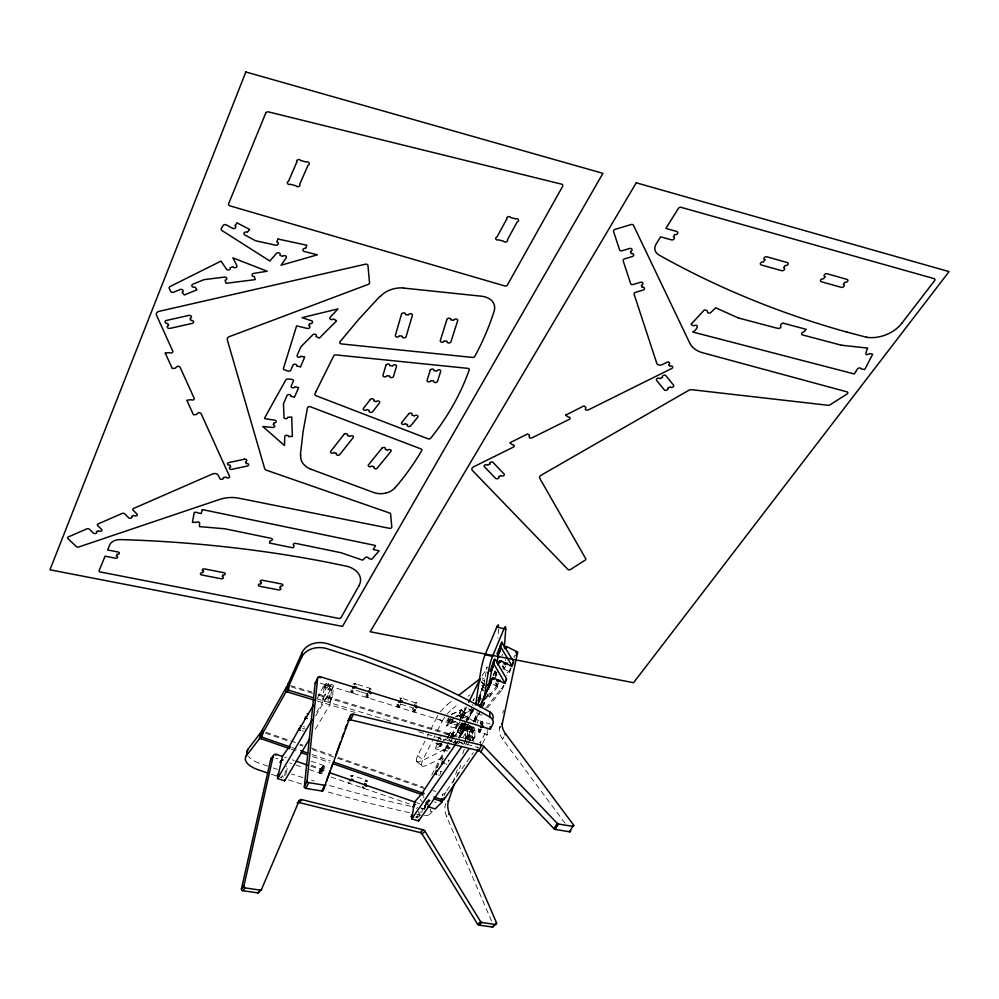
<?xml version="1.0" encoding="UTF-8"?>
<svg xmlns="http://www.w3.org/2000/svg" width="999" height="999" viewBox="0 0 999 999"><rect width="100%" height="100%" fill="white"/><g stroke="black" fill="none" stroke-linecap="round" stroke-linejoin="round"><path stroke-width="0.75" stroke-dasharray="5 3.75" d="M465.571 739.285A1.436 0.887 28.6 0 1 465.347 738.673L465.347 730.506L467.694 726.398A1.436 0.862 30.5 0 1 469.006 725.886A1.436 0.862 30.5 0 1 470.317 727.26L472.227 727.896A1.436 0.862 30.6 0 1 473.526 727.384A1.436 0.862 30.6 0 1 474.837 728.758L474.887 736.937L472.902 740.384M465.434 739.235L466.383 736.151L474.163 738.186M465.447 728.009L465.534 730.694L472.727 733.079L474.125 730.007M478.646 731.231L478.646 728.658M483.641 685.214L487.025 667.107M474.887 736.688L474.862 736.85A1.436 0.874 30.8 0 1 473.576 737.462A1.436 0.874 30.8 0 1 472.265 736.063L470.342 735.426A1.436 0.874 30.7 0 1 469.031 735.951A1.436 0.874 30.7 0 1 467.707 734.565L467.707 734.29M454.033 736.763C454.508 733.491 449.712 731.33 448.688 735.539M326.261 683.316L324.113 688.036L331.493 690.484M416.158 703.059L400.911 697.839A1.424 1.099 3.1 0 0 399.45 698.026M414.298 709.327L414.285 709.802A1.424 1.086 2.7 0 1 415.109 711.213A1.424 1.086 2.7 0 1 413.274 711.812A1.424 0.887 27.1 0 1 412.674 709.864L413.361 708.491M415.209 710.813L415.284 708.94M398.139 704.307L397.989 707.105A1.436 1.086 3.2 0 1 397.152 705.681A1.436 1.086 3.2 0 1 398.988 705.082L399.026 704.382M400.836 699.238L400.911 697.839M397.065 706.081L397.165 704.208M498.526 628.945L497.927 638.311M370.167 689.31L370.242 688.361L357.967 684.565M367.545 694.305L367.295 697.639A1.436 1.099 4.2 0 0 369.131 697.04A1.436 1.099 4.2 0 0 368.281 695.604L368.381 694.205M477.647 748.051L477.747 746.927M354.77 684.315L354.832 683.603L357.055 684.278M350.936 691.857L351.099 689.997M352.147 689.785L351.885 692.894A1.436 1.099 4.7 0 1 351.024 691.458A1.436 1.099 4.7 0 1 352.859 690.846L352.872 690.621M331.88 698.101L324.038 696.053L323.064 698.451A1.449 0.924 25 0 0 324.338 699.824A1.449 0.924 25 0 0 325.799 699.288L327.797 699.887A1.449 0.924 25.1 0 0 329.083 701.248A1.449 0.924 25.1 0 0 330.544 700.724L332.542 696.815L333.479 686.051A1.449 0.899 27.2 0 0 332.217 684.677A1.449 0.899 27.2 0 0 330.794 685.164M330.182 703.958L331.68 687.1M323.064 698.451L325.137 694.38L326.136 683.628A1.449 0.899 27.1 0 1 327.572 683.141A1.449 0.899 27.1 0 1 328.833 684.515L326.798 688.523L328.783 689.123A1.436 0.912 25 0 1 330.219 688.598A1.436 0.912 25 0 1 331.493 689.947L333.479 686.051M322.777 701.523L324.363 684.69L331.668 687M444.405 795.429L445.616 792.095M448.351 761.862L448.289 760.152M442.619 795.379L442.769 793.893A1.361 0.837 6.1 0 0 444.58 793.581M440.634 774.225L440.709 771.153M330.457 700.886L331.468 698.513M332.555 696.565L332.53 696.74A1.449 0.912 27.3 0 1 331.094 697.314A1.449 0.912 27.3 0 1 329.82 695.916L327.847 695.267A1.461 0.912 27.2 0 1 326.411 695.766A1.461 0.912 27.2 0 1 325.137 694.38L325.162 694.105M484.952 688.111L482.604 686.738L484.59 683.291M483.878 690.684L481.53 689.31L482.942 686.363L483.816 686.862M478.284 700.649L479.745 697.914L480.631 699M478.246 702.609L478.846 701.348L476.548 700.037M472.639 740.534L473.713 738.598M417.445 818.069L418.094 814.197M418.281 813.036L418.519 811.625M419.255 816.583L420.342 810.127M468.606 723.638L464.972 729.919L466.158 727.734L461.501 725.087L457.055 731.693M482.117 688.885L484.503 682.729M495.229 674.974L495.741 671.94M496.028 675.848A1.349 1.086 23.9 0 0 496.166 675.524L496.665 672.489M424.5 815.671A8.079 3.796 10.3 0 0 429.807 814.197L430.706 809.015M473.251 710.202C472.864 712.949 467.07 709.852 468.419 708.054M426.735 804.232L427.909 801.036A1.349 0.637 10.2 0 1 427.122 800.449M427.36 804.282L427.909 801.036M427.272 804.245L427.934 802.16A1.361 1.136 47.1 0 0 428.271 802.222M428.259 804.045L426.123 802.846A1.349 0.637 10.3 0 1 425.799 802.709M428.671 801.61L428.958 799.987A1.349 0.637 10.2 0 0 428.334 799.849A1.361 1.136 47.1 0 1 429.258 801.697M463.336 730.818L458.703 728.196L463.361 730.856L467.732 724.287M421.778 812.711L422.44 808.84A971.228 673.738 6.7 0 1 418.007 807.879M424.188 808.616L424.75 805.369M425.811 807.891A1.361 1.136 47.3 0 0 424.8 806.742L425.799 804.295M425.212 808.129L425.836 804.47M425.911 804.058L426.123 802.846M426.536 803.558L426.91 801.398M457.192 731.543L461.838 734.178A1.336 0.749 26.9 0 0 461.126 732.904A1.336 0.749 26.9 0 0 459.515 732.841L457.367 731.605L460.039 726.173L462.187 727.409A1.336 0.749 26.8 0 1 463.798 727.459A1.336 0.749 26.8 0 1 464.498 728.733L461.7 734.327L463.511 730.681M458.766 728.184L462.974 721.852M363.411 786.588L363.124 788.074A1.361 0.649 11.2 0 0 364.86 787.974M365.684 781.755L365.734 781.455A1.361 0.649 11.2 0 0 367.482 781.343A1.361 0.649 11.2 0 0 366.72 780.369L352.422 775.436A1.361 0.649 11.4 0 0 350.686 775.549A1.361 0.649 11.4 0 0 351.448 776.523L351.386 776.822M366.433 781.855L366.72 780.369M348.888 782.866L348.826 783.166A1.361 0.649 11.4 0 1 348.401 782.966M352.16 776.735L352.422 775.436M448.514 747.914L447.152 746.453L449.937 748.039M311.026 761.176L323.664 765.534A1.374 0.662 11.9 0 1 324.463 766.52A1.374 0.662 11.9 0 1 322.727 766.633L321.041 772.202A1.374 0.649 11.9 0 1 321.84 773.176A1.374 0.649 11.9 0 1 320.105 773.301A1.374 1.174 42.4 0 1 319.942 770.853L322.502 767.856A1.374 1.174 42.2 0 0 323.351 767.045L320.504 770.579M322.727 766.633L321.728 771.403A1.374 0.662 11.9 0 0 323.451 771.29A1.374 0.662 11.9 0 0 322.665 770.304A1.374 1.174 42.4 0 1 322.502 767.856M321.915 772.951L322.927 768.181M323.664 765.534L322.665 770.304L320.105 773.301L321.116 768.531A1.361 0.649 11.9 0 0 322.839 768.418A1.361 0.649 11.9 0 0 322.053 767.432M323.539 771.053L324.55 766.283M284.565 775.486L286.551 766.333M285.776 775.049L285.964 774.188M286.151 773.326L287.837 765.571M565.122 823.363L502.609 739.173A20.242 12.238 29.5 0 1 499.463 728.646L500.462 724M502.784 713.311L503.434 710.289M463.748 717.994L470.179 715.072A1.324 0.749 26.8 0 0 470.392 714.909L473.002 709.59A1.324 0.749 26.8 0 1 472.789 709.752L465.259 713.086M352.347 775.786L351.785 776.673M467.819 724.325L465.971 727.871L461.313 725.224L462.5 723.014M467.557 734.814L467.694 726.398M467.632 734.64L465.347 738.673M456.705 776.91L460.689 765.246M467.582 745.104L468.556 742.245M469.043 740.821L474.363 725.274M475.324 722.464L478.184 714.085M452.822 782.729L457.317 769.617M462.749 753.758L465.197 746.628M465.684 745.204L467.145 740.946M467.632 739.522L471.491 728.259M473.888 721.266L477.222 711.538M465.234 713.011L461.488 709.802L463.224 711.65A1.311 0.737 26.9 0 0 463.374 712.824A1.311 0.737 26.9 0 0 465.084 713.274L463.911 714.922L460.139 711.738L459.428 713.199L463.499 716.358M325.487 684.914L324.2 688.036M483.841 685.002L482.205 689.11M478.271 702.035L478.821 701.323M480.819 695.529L476.486 702.035M483.229 705.544L484.09 703.396M495.941 674.2L496.765 672.165M483.279 705.981L484.565 702.796M495.904 674.824L497.14 671.803M478.646 697.801L484.527 682.916M502.385 689.223L503.284 686.201M509.478 671.99L510.901 667.719M511.126 668.094L509.428 672.215L506.555 675.786M479.445 698.326L480.756 695.679M491.033 693.231A1.336 1.074 23.9 0 1 489.522 693.493L487.837 697.527A1.336 1.074 23.9 0 0 489.335 697.265L491.033 693.231L499.612 682.504M498.663 682.929L497.252 685.589A1.374 0.812 28.3 0 1 495.704 685.739A1.374 1.099 23.7 0 1 494.992 684.14L495.854 682.092M502.185 666.995L503.021 665.009M503.608 666.845L503.496 667.107A1.361 0.787 28.2 0 1 503.259 668.718M485.664 699.263L488.948 692.644M494.48 679.52L496.166 675.524M474.05 720.217L477.235 712.724M493.181 675.112L495.029 670.779M473.526 721.715L476.91 714.784M493.181 675.699L495.679 670.504M501.935 655.731L502.634 654.083M480.382 692.794L484.478 684.203L481.206 682.005L484.128 683.965L481.755 685.689M478.733 699.949L480.494 695.841M478.983 699.924L480.544 695.691M487.15 666.995L486.276 669.018L486.925 669.118M450.412 737.474L451.81 734.477M483.766 685.177L486.076 686.325M440.284 746.091L441.67 743.119M451.536 723.451L452.909 720.516M484.353 684.615L480.981 681.693M354.645 684.215L355.219 683.716L354.895 684.415M353.047 690.459L351.885 692.894A1.436 0.899 25.5 0 0 352.709 691.37A1.436 0.899 25.6 0 1 352.098 690.359M366.146 695.978L367.482 693.194M369.355 689.285L370.217 688.598M368.369 695.416L367.295 697.639A1.436 0.899 25.9 0 1 366.758 695.704L367.42 694.305M369.88 689.322L370.217 688.623M367.42 695.329L368.094 693.93M463.174 716.408L463.873 714.947M449.038 717.732L447.739 720.541L450.674 723.413L452.734 720.029L451.798 719.243M449.425 719.305L447.065 720.316L448.801 721.578L446.94 720.229L448.426 718.031M461.663 734.302L457.018 731.668L458.878 728.059M458.553 737.824L465.759 722.976M466.271 721.915L472.352 709.352M456.68 743.531L457.729 741.358M459.827 737.037L466.071 724.138M468.131 719.879L473.264 709.278M478.359 698.776L482.392 690.446M416.433 761.063A11.676 4.046 -50.4 0 0 420.005 761.425A235.289 76.935 -48.3 0 0 445.404 748.613L449.712 740.883M451.923 736.688L466.558 706.33M466.608 727.722A1.349 0.749 26.7 0 1 468.406 727.896L469.742 725.162M469.88 725.461L467.857 729.832L446.79 726.323L449.438 721.053L465.946 723.788M468.094 729.782L469.393 727.122M466.633 738.686L471.091 730.506A1.349 0.749 26.7 0 0 470.529 729.395L471.853 726.66M481.718 706.43L483.678 702.409M471.091 730.506L473.089 726.41M482.267 707.542L484.877 702.185A1.336 0.762 26.6 0 0 484.915 701.822M455.806 743.019L456.068 742.482A1.324 1.086 45.2 0 0 457.767 741.758M466.208 721.827L468.169 717.844A1.311 0.737 26.8 0 0 466.545 717.707A1.311 0.737 26.8 0 0 467.12 718.943M464.498 728.733L461.85 732.317A1.336 0.737 26.9 0 1 461.65 732.467L458.978 737.899A1.336 0.737 26.9 0 0 459.19 737.749L465.047 729.819L467.357 724.225M470.179 715.072L472.789 709.752M459.19 737.749L461.85 732.317M476.885 705.631L480.444 699.45A1.336 0.762 26.6 0 1 480.756 699.238M478.484 703.458L480.444 699.45M400.249 699.4L401.298 697.964L400.611 699.35M398.301 704.208L398.126 704.557A1.424 0.887 26.8 0 0 398.751 705.569A1.436 0.887 26.7 0 1 397.989 707.105L399.438 704.183M457.267 731.43L459.94 725.986M462.312 723.214L460.289 727.297L465.01 729.882A1.349 0.749 26.8 0 1 463.349 729.794A1.349 0.749 26.8 0 1 462.687 728.546L460.527 727.309L462.537 723.226M454.083 743.044L455.419 740.346M459.515 732.841L462.187 727.409M464.235 723.051L462.712 726.148A1.311 1.061 44.7 0 0 464.285 725.861A1.311 1.061 44.7 0 0 463.673 724.2L464.735 723.076M468.618 708.766L470.754 709.989L473.376 704.657M465.059 722.402L463.761 725.049A1.311 0.737 26.8 0 0 462.162 724.887A1.311 0.737 26.8 0 0 462.637 726.098L465.559 723.151L462.687 728.546M454.383 745.916L456.381 741.857M399.325 706.805L400.686 704.045M431.73 775.087L446.89 745.466M451.386 735.339L457.067 723.863L459.016 721.802M460.377 717.145L465.372 707.067M450.025 738.348L452.035 734.29L450.287 732.766L447.602 738.174L449.363 739.697A1.324 0.737 27 0 0 449.513 740.858A1.324 0.737 27 0 0 451.248 741.333L452.185 740.509M460.651 718.031A1.311 0.737 26.9 0 1 460.601 716.957L463.224 711.65M436.663 767.894L447.115 746.753M452.21 736.763A1.324 1.086 44.9 0 1 452.31 736.213L459.428 721.815M460.964 718.044A1.311 1.061 44.4 0 1 460.639 716.62L463.474 713.611L466.758 706.98M450.537 741.645L453.921 735.926A1.324 0.737 27 0 1 452.185 735.451A1.324 0.737 27 0 1 452.035 734.29M462.462 718.581L465.084 713.274M447.352 738.111L450.037 732.704M332.829 687.349L331.543 690.459M421.628 765.359A10.702 3.746 -50.5 0 1 421.678 762.924A11.901 4.171 -50.4 0 1 422.839 759.927L432.53 740.484M433.741 738.086L434.94 735.676M437.325 730.893L442.082 721.365L437.038 717.07L431.056 728.97M437.874 743.069L435.139 748.488L444.93 744.13M447.664 751.011L435.502 748.913L438.224 743.543L445.791 744.842M450.774 719.392L449.463 722.04A1.299 0.724 27.1 0 1 451.161 722.489A1.299 0.724 27.1 0 1 451.311 723.651L446.466 725.848L449.088 720.591L453.933 718.368M441.396 743.593L439.71 746.315L441.021 744.292M451.311 723.651L453.284 719.692M415.459 703.134L416.171 702.809M412.1 710.139L413.474 707.379M414.56 709.24L413.274 711.812L413.386 709.24A1.424 0.887 27.1 0 1 412.674 709.864M437.112 741.82L439.098 737.612M416.471 761.026A10.714 3.721 -50.4 0 1 416.521 758.578A11.913 4.133 -50.4 0 1 417.694 755.594L425.025 740.996M427.447 736.176L428.658 733.766M324.213 687.374L325.224 685.351M317.345 698.326L324.263 684.665M328.908 688.798L329.907 686.837M328.783 689.123L330.919 684.852M324.176 701.623L331.581 687.075M325.799 699.288L327.847 695.267M325.662 699.612L326.685 697.627M327.797 699.887L329.82 695.916M452.472 719.317L452.734 720.029M330.407 701.048L331.393 699.113M446.516 747.414L448.851 749.275M325.986 683.915L333.441 686.213M494.792 675.711L495.666 674.038A1.374 0.812 28.2 0 1 494.755 672.689M503.234 667.906L503.671 666.77M504.408 668.443L505.806 665.784M496.865 683.229L496.328 684.228A1.374 0.812 28.3 0 1 497.252 685.589M497.115 683.066L495.704 685.739L496.853 683.004A1.374 0.812 28.3 0 0 498.301 683.066M476.96 723.151L478.396 720.429A2.847 1.723 28.5 0 1 475.849 717.294M514.497 657.28A1.349 0.774 28.2 0 0 513.836 656.793L514.535 655.469M480.319 724.188L481.755 721.465L478.396 720.429M481.019 724.3L481.356 723.663A1.424 1.074 0.7 0 1 480.569 722.265A1.424 1.074 0.7 0 1 482.417 721.678L490.147 724.063M481.218 724.362L481.755 723.351A1.424 0.862 28.7 0 0 483.079 722.814A1.424 0.862 28.7 0 0 481.755 721.465M320.155 683.116L478.883 732.042A1.424 0.874 28.7 0 0 480.194 731.505A1.424 0.874 28.7 0 0 478.883 730.157L479.42 729.133M481.543 725.848L482.979 723.126M478.883 732.042L480.319 729.32M482.554 743.456L487.275 734.627L479.545 732.242A1.424 1.074 0.7 0 1 478.746 730.843A1.424 1.074 0.7 0 1 480.594 730.257L481.131 729.258M480.107 731.817L481.543 729.108M480.531 745.953L480.519 742.082L487.25 729.482M499.463 728.646L500.736 726.285M474.388 721.478L479.283 712.474M483.479 704.757L484.877 702.185M474.587 721.665L479.47 712.674M502.609 739.173L503.896 736.812M464.822 741.445L473.002 726.41M463.661 744.143L465.884 740.047M466.983 727.647L465.621 730.719M459.465 738.199L465.322 727.946M465.447 730.169L467.794 726.073M472.689 733.079L472.577 732.766A1.424 0.874 28.6 0 0 471.253 731.355A1.424 0.874 28.6 0 0 469.93 731.892L467.994 731.305L470.317 727.26M470.029 731.568L471.166 729.582M469.93 731.892L472.315 727.572M464.622 743.893L465.109 743.056M467.532 738.848L472.452 730.306L472.614 740.371M468.156 739.235L470.342 735.426M472.577 732.766L474.837 728.758M470.079 740.521A1.436 0.887 28.7 0 1 469.955 740.072L472.265 736.063M473.638 739.26L474.8 737.25M316.72 712.075L322.577 702.135M315.759 715.896L324.088 701.773M315.372 729.158L329.982 704.57M467.532 726.673L474.812 728.92M473.314 700.549L474.213 698.701L472.877 700.511M481.605 689.31L484.465 684.927M485.289 698.413L488.811 692.981M481.818 689.023L483.329 689.76M481.955 675.861L486.575 668.955M436.825 768.019L437.275 767.357M437.649 766.82L438.399 765.709M441.808 760.739L442.257 760.077M442.719 759.415L443.169 758.753M456.431 743.206L457.342 741.87M446.665 790.609L450.836 784.652M451.885 783.154L465.721 763.436M466.795 761.9L473.314 752.609M458.116 729.595L462.799 732.167M281.331 777.984L282.255 775.724M473.289 710.676L472.889 711.213L468.219 708.703L468.693 708.066M470.392 714.909L473.039 711.3A1.324 0.749 26.8 0 0 472.34 710.027A1.324 0.749 26.8 0 0 470.754 709.989M446.965 747.04L447.102 746.877A222.053 17.582 -60.5 0 0 447.839 745.866M507.255 672.976L511.076 668.219M489.335 697.265L499.862 684.14M447.028 746.977L449.488 748.239M485.714 708.091L504.02 685.314L502.335 689.422L486.875 708.628M319.293 771.253L321.84 768.243M351.523 776.71L352.397 775.661M349.001 782.979L348.826 783.166A1.361 1.161 43.9 0 0 349.987 782.991M416.508 808.478L417.482 807.392M415.821 817.856L416.558 817.045L415.871 816.807M365.022 781.717L366.396 780.256L365.821 781.63M363.449 787.712L363.124 788.074A1.361 1.161 44.6 0 1 362.15 786.3M461.438 718.094L464.098 715.272A1.311 1.061 44.3 0 1 463.474 713.611M457.067 723.863A1.311 1.061 44.6 0 1 458.641 723.576L460.414 721.703M466.745 719.342L468.169 717.844A1.311 1.061 44.6 0 1 468.281 719.954M464.023 726.186L465.447 724.687M451.386 741.683L450.449 740.509M445.829 746.578A1.324 1.086 45.2 0 1 447.427 746.278L448.139 745.541M454.557 743.094L456.006 741.583M425.986 804.12L427.934 802.16M424.8 806.742L425.861 805.681M424.563 808.953L420.591 807.829M429.832 814.197L432.217 811.825L428.159 810.426M491.608 921.165L446.553 816.508L447.102 815.983M462.787 717.981L463.611 716.495L459.852 713.236L458.816 714.959L455.681 716.445M438.336 738.061L441.021 736.688M447.24 704.657L451.148 701.448M452.26 708.965L458.141 704.17M467.969 696.34L469.93 694.792M460.177 711.713L461.488 710.127L458.878 715.446L460.601 716.957M448.264 718.331L452.023 721.49M458.479 715.172L461.75 717.981M451.336 714.26L461.363 709.715M451.71 714.472L461.251 710.077L458.628 715.371L455.894 716.62M447.714 720.366L450.437 719.118M456.443 716.82L465.134 712.924M450.849 723.513L457.33 720.604M445.941 734.54L450.512 732.642M443.231 739.984L446.041 738.736M443.394 740.509L446.178 739.26M451.773 736.775L461.65 732.467M451.048 723.463L447.352 720.254M484.278 683.94L482.667 683.154M474.138 721.553L464.098 715.272M471.54 726.872L467.869 724.6M463.074 744.243L459.365 741.957M454.295 735.876L450.099 732.604M483.691 684.715L484.353 684.889M311.526 780.244L314.373 781.106M290.509 685.539L311.888 692.032M318.544 694.055L475.786 741.782M468.256 739.56L469.955 740.072M291.209 686.875L312.575 693.356M317.894 694.967L459.065 737.811M316.671 698.713L384.428 719.255M385.914 719.705L393.331 721.952M458.216 741.62L465.534 743.83M467.008 744.28L478.696 747.826M316.933 700.911L356.531 712.899M418.831 731.78L459.977 744.243M356.243 690.421L359.89 691.558M360.801 691.832L363.736 692.744M364.46 692.956L367.57 693.918M401.049 704.258L408.678 706.605M409.44 706.842L412.475 707.779M301.586 784.065L287.375 779.557M302.984 777.622L291.646 774.038M416.221 816.22L418.968 817.095M445.766 763.848L447.04 764.26M303.396 726.498L304.695 726.922M302.485 728.184L305.344 729.12M302.247 730.706L303.546 731.118M438.399 774.924L439.66 775.324M280.294 777.247L281.706 777.709M465.409 727.896L472.527 730.257M276.061 775.848L270.417 773.95M277.51 769.417L273.301 767.994M428.958 799.987L430.307 800.449M434.365 801.847L436.176 802.472M311.213 765.122L321.041 768.843L323.464 765.496L321.029 768.668M284.34 757.117L286.338 757.804M292.307 759.852L294.293 760.539M310.901 766.258L326.273 771.54M417.045 802.784L419.592 803.658M275.924 758.116L277.909 758.803M289.835 762.886L291.82 763.573M295.779 764.934L303.696 767.657M309.29 769.58L325.512 775.149M330.906 777.01L409.153 803.895M267.682 766.083L259.415 763.224M265.946 732.255L297.365 743.206M300.2 744.193L303.047 745.179M311.563 748.151L331.368 755.057M338.411 757.517L423.476 787.175M433.129 790.546L435.889 791.495M265.534 733.191L289.81 741.645M299.762 745.117L302.597 746.103M312.525 749.562L425.711 789.01M292.083 747.627L296.366 749.113M312.025 754.57L330.469 760.976M291.196 749.175L298.314 751.648M312.537 756.593L329.533 762.512M259.191 763.149L258.529 762.911M502.884 668.568L509.253 671.715M495.666 674.038L497.09 674.75M493.131 684.465L502.222 688.973M482.18 677.909L484.503 679.233M482.155 679.77L484.465 681.081M483.566 684.889L484.428 685.389M482.492 687.462L483.366 687.949M479.907 697.202L480.794 697.702M479.77 697.901L482.142 699.238M478.808 699.837L479.995 700.511M472.04 704.582L473.189 705.244M465.909 723.388L465.334 723.064A1.336 0.749 26.8 0 0 466.071 724.375A1.336 0.749 26.8 0 0 467.682 724.425M462.038 723.751L466.695 726.385M459.84 726.061L464.473 728.683M447.427 746.278L450.262 748.064M458.641 723.576L468.019 729.495M468.406 727.896L470.529 729.395M417.694 755.594L422.839 759.927M416.958 761.663L422.115 766.008M439.61 743.094L440.784 744.093M449.138 734.602L450.324 735.614M448.863 739.322L449.575 739.922M450.287 740.534L451.236 741.333M438.936 737.612L440.821 739.223L439.123 737.774M447.09 720.316L448.963 721.915M461.076 709.777L464.822 712.986M436.438 743.156L438.186 744.667A1.324 0.724 27.2 0 1 439.897 745.129A1.324 0.724 27.2 0 1 440.059 746.29L435.876 743.044L439.672 746.29M450.611 718.506L452.322 719.992M487.25 730.769L487.275 734.627M482.417 721.678L482.417 724.238M481.755 723.351L481.755 724.287M481.356 723.663L481.356 724.312M480.594 729.282L480.594 730.257M479.532 729.345L479.545 732.242M478.883 729.295L478.883 730.157M472.552 709.727A222.09 17.582 -60.5 0 1 466.021 719.617M463.324 723.638A222.09 17.582 -60.5 0 1 459.84 728.783A222.053 17.582 -60.5 0 1 454.021 737.2M451.635 740.584A222.053 17.582 -60.5 0 1 450.861 741.67M479.058 713.423A222.103 18.382 -60.5 0 1 473.414 721.927M470.691 725.986A222.103 18.382 -60.5 0 1 466.283 732.442A222.053 18.369 -60.5 0 1 462.062 738.523M459.615 741.982A222.053 18.369 -60.5 0 1 458.029 744.205M352.959 684.303A1.436 1.099 4.6 0 1 354.832 683.603M370.242 688.361A1.436 1.099 4.1 0 1 371.166 689.285M416.183 702.559A1.424 1.086 2.7 0 1 416.908 703.046M480.519 742.082A1.411 1.061 0.8 0 1 479.495 742.719M410.601 806.243A971.228 673.738 6.7 0 1 328.659 785.326M422.44 808.84A8.054 3.809 10.3 0 0 424.563 809.14A1.349 0.637 10.3 0 1 424.575 808.241M258.529 762.911A18.794 9.003 12.7 0 1 248.464 756.405M421.328 815.296A974.787 673.189 6.8 0 1 416.87 814.347M409.453 812.711A974.787 673.189 6.8 0 1 327.322 791.77M442.22 794.767A1.361 0.649 10.1 0 1 443.032 795.429M426.798 801.71A1.349 0.637 10.3 0 1 427.16 801.797M450.099 740.883A1.324 1.086 45 0 1 449.463 739.248M424.038 797.964A2.722 2.273 46.8 0 1 423.239 796.678M422.102 801.448A2.71 2.273 46.9 0 1 420.342 799.262M425.799 805.057A1.361 1.136 47.1 0 1 425.099 805.019M425.836 802.796A1.361 1.136 47.1 0 1 426.523 804.245M427.634 803.895A1.361 1.136 47.3 0 1 428.171 804.22M320.791 770.042A1.374 1.174 42.2 0 1 319.942 770.853M446.553 816.508A19.356 16.021 48.3 0 1 445.741 803.408M464.523 724.25A1.311 0.737 26.8 0 1 463.923 723.026M283.441 777.347A1.386 1.199 41.1 0 1 282.829 775.923M416.708 817.906A1.374 1.161 47.6 0 1 416.558 817.045M367.482 695.104A1.436 0.887 25.9 0 1 366.758 695.704M324.076 687.699A1.449 0.912 24.9 0 1 325.524 687.175A1.449 0.912 24.9 0 1 326.798 688.523M465.347 730.506A1.436 0.874 28.5 0 1 466.67 729.957A1.436 0.874 28.5 0 1 467.994 731.305M505.644 660.589A1.349 1.099 23.5 0 1 505.731 659.49M502.297 666.832A1.361 1.099 23.6 0 1 503.246 666.458M487.212 696.753A1.374 1.099 24 0 1 487.075 697.09M494.992 684.14A1.374 1.099 23.7 0 1 496.74 683.778M482.042 714.635A1.361 1.074 24 0 1 480.519 714.897L478.046 713.873A1.361 1.074 24.1 0 1 477.185 712.999M455.769 741.42A1.324 0.737 26.9 0 1 455.319 740.509M453.683 742.994A1.324 0.724 26.9 0 1 455.244 742.382M440.921 739.26A1.311 0.724 27.2 0 1 441.62 739.26M478.846 701.623A1.324 0.762 26.7 0 1 478.246 701.872M442.357 757.629A235.09 77.622 -48.3 0 1 425.149 765.846A11.663 4.083 -50.4 0 1 421.59 765.409M442.02 721.39A15.185 5.257 -49.9 0 1 452.235 709.14M436.975 717.095A15.197 5.22 -49.9 0 1 437.912 715.434M440.359 711.875A15.197 5.22 -49.9 0 1 447.202 704.832M442.082 771.827A1.386 0.862 6.1 0 1 440.921 771.228M448.501 760.227A1.386 0.874 6 0 1 449.562 760.289M442.47 759.215A1.399 0.874 6.1 0 1 443.319 758.528M435.664 769.218A1.386 0.862 6.2 0 1 435.839 768.805"/><path stroke-width="1.5" d="M488.923 686.538L488.986 686.051A1.374 1.099 24 0 0 487.687 684.59M499.163 651.286L500.012 648.875M416.071 705.369L415.509 707.342M400.761 700.636L400.212 702.609M505.731 629.158L504.308 648.126M370.03 691.146L369.468 693.119M433.916 796.965L442.195 799.849A1.361 0.837 6.1 0 0 444.018 799.525L478.409 749.662M354.608 686.375L354.033 688.361M300.387 455.044L303.084 431.68L307.467 407.804A1.936 1.386 -2.9 0 1 310.339 406.743L421.004 448.938A1.886 1.311 -6.2 0 1 421.74 450.524A393.818 284.765 5.5 0 1 395.229 487.624M435.964 772.09L421.453 794.143M444.018 799.525L444.193 797.664M442.195 799.849L442.307 798.738M436.638 774.537A1.386 0.862 6.2 0 1 436.076 772.839L442.145 764.01L442.357 761.812M436.076 772.839L436.301 770.654M504.97 648.276L505.656 646.952A1.349 0.774 28 0 1 507.167 646.84L516.62 651.51A1.349 0.774 28.2 0 1 517.557 652.747L502.372 723.239A20.292 12.213 29.5 0 0 505.544 733.766L573.588 825.037A1.498 0.924 32.1 0 1 572.789 826.385L558.429 824A1.498 0.937 31.8 0 1 557.192 823.326L483.816 746.44A2.897 1.786 29.1 0 0 481.655 745.192L353.384 714.223A2.935 1.861 25.9 0 0 350.786 715.059L323.089 790.496A1.536 1.024 26.2 0 1 321.84 791.021L305.931 788.398A1.548 1.036 25.7 0 1 304.333 786.85L307.055 781.068L317.682 677.846A2.885 1.811 24.7 0 1 320.604 676.835L481.768 726.598A1.424 0.874 28.7 0 0 483.079 725.973M304.333 786.85L315.11 683.491L317.682 677.846M312.662 697.502L288.524 690.184A1.436 1.099 6.6 0 1 287.575 688.736L301.461 657.629L302.06 652.622A20.654 16.009 5.8 0 1 309.64 644.967A19.918 15.447 5.8 0 1 326.773 643.481L362.612 655.019L398.102 668.244A601.123 394.393 8.1 0 1 489.747 711.837M288.486 690.172L289.123 685.127A1.436 1.099 6.6 0 1 288.224 683.678L302.06 652.622M287.575 688.736L288.224 683.678M412.175 815.684L411.838 815.097M488.723 683.091L490.059 683.965L490.322 681.842M299.75 727.734L288.499 747.814M428.296 806.643L435.077 808.978L441.833 802.259L442.27 799.65M488.474 689.123L492.744 663.299L494.48 659.253L493.781 663.423M490.209 685.014L490.709 681.967M300.449 730.319A1.411 0.887 9.2 0 1 299.75 728.546L305.145 719.342L305.544 716.895M418.556 820.803L418.743 819.704M441.833 802.259A1.361 0.649 10.1 0 0 441.133 801.31L441.57 798.688M496.89 662.974L499.063 651.211M496.953 653.858A1.361 1.099 24 0 0 498.851 653.259L500.012 646.328L501.698 642.394L501.236 645.167M497.864 662.861L498.026 661.887M498.838 657.005L499.001 656.031M499.65 652.122L499.987 650.162M299.75 728.546L299.937 727.459M411.675 818.606L414.597 801.935M489.06 686.513L490.034 683.428M489.935 671.003A1.386 1.111 24.1 0 0 491.583 670.279L492.12 668.306M492.594 667.794L493.007 666.158M499.562 650.624L498.251 650.312M285.714 692.394L286.775 686.463A1.424 0.924 9.7 0 1 288.536 686.063L287.475 691.995A1.436 0.924 9.7 0 0 285.714 692.394L261.164 735.951A1.399 0.874 10 0 0 261.988 737.15L290.647 747.127M489.572 684.665L488.261 684.228M415.621 804.557A1.374 1.149 47 0 0 413.998 805.269L413.074 807.204M261.164 735.951L262.262 730.057L286.775 686.463M261.988 737.15L262.262 735.676M262.4 734.939L263.087 731.256A1.399 0.874 10 0 1 262.262 730.057M202.235 509.802L201.249 513.411L198.127 513.086A1.848 1.236 0.1 0 0 196.653 512.337L194.281 512.425L192.407 522.34L196.353 522.34A1.836 1.224 0 0 1 199.625 523.239L199.413 526.61L224.6 528.771A3.646 2.423 -0.7 0 1 225.212 528.858L271.478 538.399L272.577 539.56L271.129 540.684A1.811 1.199 -2 0 0 269.767 541.495L269.48 543.031L292.894 547.827L294.118 546.416L293.818 545.392A1.798 1.186 -2.6 0 1 295.704 543.381L340.771 552.672A3.559 2.335 -3.7 0 1 341.321 552.822L362.612 560.152L366.196 556.942L368.756 557.879A1.773 1.161 -4.5 0 0 369.618 558.866L371.753 559.278L379.158 550.799L373.127 549.487L375.474 545.916M366.021 783.953L365.122 785.876M351.698 779.02L350.811 780.956M277.21 776.048L278.421 773.663M284.628 780.606L284.84 779.632M277.522 778.346L282.43 756.293M454.195 784.252L448.613 800.561A19.406 16.034 48.3 0 0 449.45 813.686L496.503 922.776A1.411 1.174 54.2 0 1 495.417 924.475L481.768 922.477A1.411 1.186 54 0 1 480.694 921.74L424.95 831.193A2.76 2.323 48.5 0 0 423.064 829.769L301.835 799.637A2.785 2.423 43.2 0 0 299.101 800.873L261.526 889.397L259.041 892.169A1.449 1.299 47.1 0 1 257.73 892.881L242.707 890.696A1.449 1.299 46.3 0 1 241.433 888.885L270.829 758.953L273.251 755.893A2.76 2.385 39.8 0 1 276.361 754.37L282.355 756.43M241.433 888.885L243.868 886.101L273.251 755.893M283.079 759.914A1.386 1.199 40.3 0 0 281.418 760.639L280.657 762.512M259.353 738.835L260.889 732.304A1.386 0.674 12.9 0 1 262.625 732.18L261.089 738.711A1.399 0.674 12.9 0 0 259.353 738.835L246.316 755.868A19.518 9.303 12.7 0 0 246.129 761.675A18.831 8.979 12.7 0 0 257.018 769.342L257.767 769.605M246.316 755.868L247.864 749.412L260.889 732.304M442.644 761.775L442.594 763.161L455.519 744.53M277.784 774.774L277.297 775.936M305.831 716.77L305.519 718.443M323.089 790.496L324.737 785.926M326.361 781.393L327.572 778.009M327.984 776.872L330.382 770.167M331.181 767.931L332.767 763.511M335.914 754.732L337.475 750.386M337.987 748.938L340.559 741.77M342.083 737.499L343.606 733.266M345.117 729.045L346.616 724.849M411.526 815.671L411.101 816.782L412.25 815.596A1.374 1.161 47.5 0 0 413.486 817.269M277.934 239.086L276.823 242.02A2.11 1.636 -1.3 0 1 278.246 244.043A2.11 1.636 -1.3 0 1 275.612 245.167L255.794 240.796A2.123 1.648 -0.4 0 1 255.17 240.559L244.867 234.977A2.123 1.661 0 0 1 244.33 232.667A2.123 1.661 0 0 1 247.302 232.255L249.563 229.733M306.805 245.479L305.657 248.401A2.098 1.623 -2.5 0 0 303.022 249.513A2.098 1.623 -2.5 0 0 304.408 251.523L317.382 254.832L281.031 265.222L286.126 258.054A2.098 1.611 -1.7 0 0 285.427 255.844A2.098 1.611 -1.7 0 0 282.542 256.406L279.932 255.207A2.098 1.623 -1.4 0 0 279.233 252.984A2.098 1.623 -1.4 0 0 276.348 253.559L269.792 260.989L221.928 230.519A2.135 1.661 1.1 0 1 221.328 228.509L223.127 225.549A2.135 1.673 1 0 1 226.273 224.9L232.48 228.272A2.135 1.673 0.6 0 0 235.464 227.859A2.135 1.673 0.6 0 0 234.915 225.537L237.175 222.989M475.399 705.057L476.723 701.847M504.882 682.916L506.568 678.821L495.179 659.215L493.456 663.286L504.92 682.979M501.848 642.195L513.598 661.763L511.988 665.796L500.187 646.128M504.77 683.316L506.456 679.22M511.825 666.158L513.461 662.175M488.186 672.702A12.313 1.311 -76.3 0 1 490.097 663.836A11.301 1.199 -76.3 0 1 491.408 659.365A12.55 1.336 -76.3 0 1 492.47 656.443L504.02 628.746L496.853 626.985L485.127 654.62A12.537 1.386 -76.3 0 0 484.053 657.542A11.289 1.249 -76.3 0 0 482.742 662.012A12.3 1.349 -76.3 0 0 480.831 670.866A240.547 24.126 -76.7 0 0 475.874 703.945L481.006 705.406M480.369 705.319L492.395 678.259A1.374 0.812 28.2 0 1 493.943 678.121L504.395 683.304M480.082 707.304L492.395 678.259M498.126 664.735L499.637 661.151A1.361 0.787 28.1 0 1 501.161 661.026L511.476 666.133M504.957 648.588L505.656 646.952M500.711 646.316L502.397 642.382M498.851 653.259L499.975 650.624M300.549 366.695L304.658 357.242M294.58 396.903L298.614 387.749M320.117 677.884L320.604 676.835M305.931 788.398L308.666 782.617A1.548 1.036 25.7 0 1 307.055 781.068M348.114 720.691L348.951 718.93M349.113 718.581L349.95 716.82M350.125 716.47L350.786 715.059M348.164 720.554A2.922 1.861 25.9 0 1 350.711 719.854L353.384 714.223M321.84 791.021L324.6 785.264A1.536 1.024 26.1 0 0 325.849 784.752M692.981 331.705C695.491 331.418 700.262 323.963 694.692 325.424A2.023 1.436 -15.4 0 1 692.719 325.474L691.058 324.263L704.432 309.852L706.93 310.502L707.479 311.676A2.035 1.449 -16 0 0 711.026 312.312L715.696 307.804L738.249 317.919M468.731 702.235L480.219 678.671M497.727 664.81L499.637 661.151M506.468 648.164L507.167 646.84M500.474 662.349L501.161 661.026M493.244 679.457L493.943 678.121M504.982 664.597L505.681 663.261A1.361 0.787 28.2 0 0 507.242 662.936M497.814 681.73L498.526 680.394A1.374 0.812 28.3 0 0 500.112 680.094M515.921 652.834L516.62 651.51M515.984 655.719L516.508 654.732M516.858 654.07L517.557 652.747M481.218 727.622L481.768 726.598M350.711 719.854L478.733 750.661L481.655 745.192M480.507 727.584A1.424 1.074 0.7 0 1 482.43 726.81L490.184 729.195L492.632 724.612A8.541 6.481 0.6 0 0 489.785 716.945L489.747 711.825A8.516 6.469 0.6 0 1 492.557 719.48M572.789 826.385L569.592 831.792L555.244 829.432A1.498 0.937 31.9 0 1 554.02 828.77L480.894 751.897L483.816 746.44M501.823 724.25L502.372 723.239M504.994 734.777L505.544 733.766M264.51 418.206L285.789 379.932A1.973 1.424 -2.1 0 1 287.899 379.021L291.733 379.37A1.973 1.424 -2.2 0 1 293.319 381.181L291.221 385.976A1.961 1.411 -2.3 0 0 292.495 387.737A1.961 1.411 -2.3 0 0 294.967 386.763L298.426 387.5M358.953 585.764L340.971 617.682A1.723 1.086 -3.7 0 1 338.761 618.406L100.412 572.002A1.811 1.161 2.1 0 1 99.138 570.554L105.082 556.181L115.397 558.179A1.823 1.186 1.8 0 0 117.62 557.392A1.823 1.186 1.8 0 0 116.346 555.919L117.033 554.258A1.823 1.186 1.8 0 0 119.268 553.471A1.823 1.186 1.8 0 0 117.994 551.985L107.655 549.962L109.828 544.705A10.952 7.155 1.8 0 1 120.567 539.585A691.133 351.311 -0.1 0 1 328.097 562.387L345.642 566.021A22.965 14.835 -3.7 0 1 347.34 566.458M313.336 705.306L305.632 718.418M554.02 828.77L557.192 823.326M555.244 829.432L558.429 824M277.585 778.496L312.375 719.455M572.989 826.048L573.588 825.037M284.69 780.768L309.64 738.785M411.788 818.768L461.75 746.49M418.656 820.966L468.918 748.85M282.455 756.255L288.411 747.926M280.182 762.349L281.406 760.639M901.722 323.351L934.664 280.569A2.098 1.424 -21.4 0 0 934.09 278.621L681.218 207.367A2.148 1.611 -17.4 0 0 678.383 208.429L665.883 228.409L676.698 231.456A2.123 1.573 -16.7 0 1 677.559 233.516A2.123 1.573 -16.7 0 1 674.75 234.54L673.338 236.788A2.11 1.573 -16.5 0 1 674.2 238.823A2.11 1.573 -16.5 0 1 671.403 239.847L660.626 236.838L656.218 243.868A12.587 9.316 -16.2 0 0 658.915 254.97A2572.55 1441.095 -55.6 0 0 846.952 332.118M275.749 755.132L276.361 754.37M297.515 802.721L297.202 803.084A2.785 2.423 43.2 0 1 299.313 802.584L420.217 832.579A2.747 2.323 48.6 0 1 422.09 833.99L477.634 924.312A1.411 1.186 54.1 0 0 478.696 925.049L492.307 927.022L495.417 924.475M298.152 801.985L299.101 800.873M299.313 802.584L301.835 799.637M242.707 890.696L245.155 887.911L260.215 890.109A1.449 1.299 47 0 0 261.526 889.397M414.622 801.897L421.278 794.367M413.136 806.243L413.998 805.269M257.73 892.881L260.215 890.109M277.972 239.023L306.606 245.192M379.895 296.391L359.041 318.981L340.01 341.745A1.998 1.474 -3.9 0 0 341.358 343.918L472.49 357.43A1.973 1.436 -8.4 0 0 474.75 356.418A412.674 314.922 5.8 0 0 494.105 311.201A17.957 13.349 -8.9 0 0 492.345 301.248A16.483 12.238 -9 0 0 487.187 297.677A18.294 13.586 -8.9 0 0 481.206 296.179L403.534 288.074M336.501 320.916L319.355 338.099L316.009 336.526A2.01 1.486 -3 0 0 315.622 334.44A2.01 1.486 -3 0 0 312.799 334.802L301.049 346.641A1.998 1.474 -2.6 0 0 300.749 347.078L297.153 355.419A1.998 1.461 -2.5 0 0 298.451 357.23A1.998 1.461 -2.5 0 0 300.949 356.231L304.47 356.993M447.902 801.273L448.613 800.561M420.217 832.579L423.064 829.769M422.09 833.99L424.95 831.193M448.726 814.397L449.45 813.686M237.188 222.964L249.488 229.395M477.634 924.312L480.694 921.74M478.696 925.049L481.768 922.477M495.729 923.426L496.503 922.776M459.003 695.117L478.783 679.745L479.932 680.781M300.462 366.795L296.691 366.096A1.986 1.449 -2.3 0 0 295.404 364.298A1.986 1.449 -2.3 0 0 292.907 365.284L290.809 370.179A1.986 1.436 -2.1 0 1 288.024 371.079L284.54 369.867A1.986 1.436 -2 0 1 283.491 368.281L296.628 325.874L307.18 328.421A2.023 1.498 -2.7 0 0 309.802 327.535A2.023 1.498 -2.7 0 0 308.691 325.599L309.802 323.539A2.023 1.511 -2.8 0 0 312.45 322.652A2.023 1.511 -2.8 0 0 311.338 320.704L302.048 317.67L337.987 308.903L330.244 317.245A2.023 1.511 -3.6 0 0 330.619 319.355A2.023 1.511 -3.6 0 0 333.466 318.993L336.451 320.617M202.41 509.59L375.312 545.466M196.691 289.897L184.378 294.967L182.118 292.307A2.085 1.573 2.2 0 0 182.892 290.185A2.085 1.573 2.2 0 0 180.057 289.548L173.689 292.183A2.085 1.573 2.5 0 1 170.704 291.321L169.243 288.399A2.085 1.573 2.6 0 1 170.017 286.551L221.029 261.089L226.361 269.006A2.098 1.598 0.5 0 0 229.133 269.805A2.098 1.598 0.5 0 0 230.17 267.695L232.954 266.733A2.098 1.611 0.3 0 0 235.727 267.545A2.098 1.611 0.3 0 0 236.775 265.422L232.867 257.854L267.195 271.241L253.771 273.389A2.085 1.586 -0.5 0 0 252.048 275.212A2.085 1.586 -0.5 0 0 254.433 276.523L255.045 279.42M254.795 279.683L226.036 283.304L225.062 280.22A2.085 1.586 0.6 0 0 226.773 278.396A2.085 1.586 0.6 0 0 224.363 277.098L204.283 279.62A2.085 1.586 1.4 0 0 203.634 279.795L192.857 284.253A2.085 1.573 1.7 0 0 192.07 286.388A2.085 1.573 1.7 0 0 194.905 287.025L196.803 289.598M292.108 436.451L288.561 436.588A1.911 1.336 -2.2 0 0 286.601 435.314A1.911 1.336 -2.2 0 0 284.74 436.738L284.453 445.504L262.787 426.498L272.39 427.472A1.923 1.361 -1.7 0 0 274.7 426.411A1.923 1.361 -1.7 0 0 273.251 424.812L273.888 422.864A1.923 1.361 -1.8 0 0 276.199 421.815A1.923 1.361 -1.8 0 0 274.75 420.192L264.635 418.631M841.52 345.217L867.669 348.102C867.469 349.413 863.086 356.78 868.618 354.22A2.01 1.336 -18.7 0 1 870.554 353.683L872.664 354.27L864.709 369.568L861.076 368.906A1.986 1.324 -18.2 0 0 859.377 367.957A1.986 1.324 -18.2 0 0 857.354 369.155L854.345 373.976L693.119 332.118M308.666 782.617L324.6 785.264M294.23 397.04L290.771 396.316A1.948 1.399 -2.2 0 0 289.498 394.58A1.948 1.399 -2.2 0 0 287.05 395.542L283.579 403.484A1.948 1.386 -2.1 0 0 283.491 403.946L284.003 417.395A1.936 1.374 -2.1 0 0 285.989 418.681A1.936 1.374 -2.1 0 0 287.862 417.245L291.646 417.17M498.838 648.851L500.149 649.175M497.802 651.398L499.113 651.723M497.215 652.859L498.526 653.184M485.127 654.62L492.47 656.443M491.933 665.834L492.919 666.083M491.321 667.332L492.644 667.657M490.859 668.443L491.858 668.693M490.259 669.942L491.583 670.279M489.323 681.593L489.985 681.755M487.662 685.714L488.986 686.051M738.523 318.019L778.296 328.521L780.644 327.797L780.856 326.111A2.023 1.411 -17.5 0 1 780.856 324.663L782.554 323.002L806.218 329.333L803.521 332.105A2.023 1.386 -17.8 0 0 801.61 333.466A2.023 1.386 -17.8 0 0 802.509 334.927L841.22 345.167M846.977 332.08L864.709 336.8A26.786 18.169 -19.6 0 0 866.57 337.163M287.475 691.995L314.26 700.099M277.522 778.571L284.628 780.831M411.7 818.83L418.581 821.028M267.607 773.001L258.142 769.73M296.278 761.226L306.206 764.635M329.882 772.789L415.771 802.334M300.637 750.599L307.767 753.084M333.304 761.962L424.238 793.606M261.126 738.723L289.76 748.676M301.161 752.647L306.855 754.62M333.766 763.973L423.201 795.067M434.24 798.913L441.133 801.31M311.039 469.255L373.289 492.37A16.733 11.414 -5 0 0 378.771 493.593A15.047 10.265 -5 0 0 385.414 493.169M505.681 663.261L505.594 663.224A1.361 1.099 23.6 0 0 503.883 663.823M498.526 680.394L498.439 680.344A1.374 1.111 23.7 0 0 496.703 680.943M291.733 417.295L292.37 436.251M490.159 726.635L490.184 729.195M482.43 725.836L482.43 726.81M489.785 716.945A602.897 394.605 8 0 0 397.827 673.276L362.212 660.039L326.248 648.476A19.992 15.472 5.8 0 0 309.053 649.962A20.717 16.034 5.8 0 0 301.473 657.629M352.622 688.111A1.436 1.099 4.6 0 1 354.533 687.312A1.436 0.899 25.5 0 0 355.956 686.738M370.716 693.693A1.436 1.099 4.1 0 0 369.967 692.082A1.436 0.887 25.9 0 1 368.693 690.671M398.813 702.359A1.436 1.099 3.1 0 1 400.724 701.573A1.436 0.887 26.7 0 0 402.085 700.836M416.745 707.904A1.436 1.086 2.7 0 0 416.034 706.305A1.436 0.887 27.1 0 1 414.747 704.819M247.29 754.445A19.48 9.341 12.7 0 1 247.877 749.412M306.381 765.609A1.374 0.662 12.1 0 1 307.155 765.172M366.371 786.238A1.361 0.649 11.2 0 0 365.796 785.139A1.374 1.161 44.6 0 1 364.785 783.453M349.662 780.694A1.361 0.649 11.4 0 1 350.112 780.119A1.361 0.649 11.4 0 1 351.461 780.207A1.374 1.174 43.9 0 0 352.972 779.382M428.608 805.718A1.361 1.136 47.3 0 1 428.047 806.28M270.829 758.953A2.76 2.385 39.8 0 1 273.177 757.279M245.155 887.911A1.449 1.311 46.2 0 1 243.868 886.101M493.481 925.574A1.411 1.174 54.3 0 1 492.307 927.022M279.533 776.111A1.386 1.211 40.8 0 1 278.384 774.425M280.232 762.262A1.374 1.199 37 0 1 281.443 762.175M413.124 806.643A1.361 1.161 44.4 0 1 413.698 806.805M489.585 683.616A1.374 0.812 28.2 0 1 491.021 683.416M315.11 683.491A2.885 1.811 24.7 0 1 316.72 682.28M478.733 750.661A2.897 1.798 29.1 0 1 480.894 751.897M570.379 830.456A1.498 0.937 32.2 0 1 569.592 831.792M442.145 764.01A1.399 0.874 6.1 0 1 444.43 763.211M483.941 699.987A240.709 23.289 -76.7 0 1 488.161 672.739M504.045 628.646A15.884 1.648 -76.4 0 1 505.656 629.395M496.865 626.885A15.872 1.711 -76.4 0 1 498.576 625.936M500.012 649.999A1.361 1.099 23.9 0 1 498.551 649.862M492.994 666.77A1.374 1.111 24.1 0 1 491.67 666.945M489.335 680.494A1.374 1.099 24 0 1 489.997 680.706M305.145 719.342A1.411 0.899 9.1 0 1 307.367 718.506M477.947 749.737A1.411 0.887 5.3 0 1 478.309 750.786M307.18 713.823A1.411 0.899 9.1 0 1 308.092 714.148M301.174 725.973A1.399 0.887 9.2 0 1 300.362 725.761M347.415 566.371A24.463 15.809 -3.7 0 1 358.891 585.751M380.269 296.566A23.839 17.857 -6.2 0 1 403.559 287.949M395.142 487.599A16.409 11.201 -4.9 0 1 385.439 493.219M310.964 469.343A22.115 15.335 -3.3 0 1 300.811 455.069M901.647 323.339A28.571 19.393 -19.6 0 1 866.495 337.287M165.272 353.109L172.265 368.469L174.825 368.281A2.01 1.449 1.7 0 0 176.161 367.207L177.847 366.084L179.97 366.995L194.143 398.251A1.973 1.399 0.9 0 1 190.959 399.712L186.813 400.249L193.444 414.76L195.954 414.573A1.948 1.386 0.7 0 0 197.265 413.561L198.926 412.487L200.974 413.349L229.52 476.311A1.886 1.286 -0.6 0 1 228.284 477.922A1.886 1.286 -0.6 0 1 225.924 477.097L223.314 477.659A1.873 1.286 -0.4 0 1 222.078 479.283A1.873 1.286 -0.4 0 1 219.73 478.446L218.294 475.312A3.771 2.585 -0.2 0 0 212.675 473.926L133.591 508.441A1.861 1.249 1.7 0 0 133.092 510.164L136.963 514.06A1.861 1.236 1.7 0 1 136.463 515.771A1.861 1.236 1.7 0 1 133.891 515.397L131.643 516.371A1.861 1.236 1.8 0 1 131.156 518.081A1.861 1.236 1.8 0 1 128.571 517.707L124.688 513.836A1.861 1.236 2 0 0 122.103 513.461L98.152 523.913A1.861 1.224 2.5 0 0 97.69 525.611L101.611 529.433A1.848 1.224 2.4 0 1 101.149 531.118A1.848 1.224 2.4 0 1 98.576 530.756L96.366 531.718A1.848 1.211 2.5 0 1 95.916 533.404A1.848 1.211 2.5 0 1 93.344 533.029L89.398 529.233A1.848 1.224 2.7 0 0 86.826 528.858L68.369 536.913A1.848 1.211 3.1 0 0 67.932 538.598L76.324 546.553A1.836 1.199 2.8 0 0 78.721 546.977L219.718 499.4A26.274 17.62 -0.9 0 1 239.073 498.239L389.373 528.309A1.811 1.199 -5.1 0 0 391.795 526.985L390.609 513.986A1.823 1.224 -5.1 0 0 389.722 513.049L266.558 470.254A3.759 2.597 -1.7 0 1 264.623 468.494L227.322 339.872A4.046 2.985 0 0 1 229.445 336.601L368.319 284.365A2.06 1.561 -5 0 0 369.53 282.779L367.969 265.547A2.073 1.586 -5 0 0 365.384 264.211L159.091 311.338A4.121 3.072 2.7 0 0 156.493 315.185L172.777 351.124A2.023 1.474 2 0 1 169.53 352.635L165.285 353.034M565.596 415.209L568.219 416.995A1.911 1.324 -10.6 0 1 569.143 419.405L531.693 437.999L529.445 437.862L529.233 436.376A1.898 1.311 -9.3 0 0 529.22 435.052L527.584 433.928L509.827 442.819L512.4 444.742A1.886 1.299 -8.8 0 1 513.386 447.09L473.601 466.833A3.721 2.535 -7.6 0 0 472.402 470.442L567.894 569.393A1.748 1.124 -9.2 0 0 570.516 569.455L585.239 560.114A1.761 1.124 -9.6 0 0 585.776 558.803L539.76 478.309A3.696 2.498 -9.4 0 1 541.071 475.262L688.623 390.409A3.884 2.672 -14.1 0 1 691.895 389.722L828.171 405.294A1.948 1.286 -17 0 0 829.944 404.87L846.977 394.068A1.961 1.299 -17.5 0 0 846.94 391.845L702.747 352.784A28.734 20.205 -15.8 0 1 689.71 343.007L633.491 225.337A2.123 1.598 -15.5 0 0 631.031 224.575L615.084 229.37A2.11 1.598 -14.9 0 0 613.561 231.493L619.567 249.85A2.098 1.561 -14.7 0 0 622.065 250.737L629.52 248.514A2.098 1.561 -15 0 1 632.005 249.413A2.098 1.561 -15 0 1 630.469 251.498L631.168 253.659A2.085 1.548 -14.9 0 1 633.653 254.533A2.085 1.548 -14.9 0 1 632.13 256.606L624.7 258.816A2.085 1.548 -14.6 0 0 623.189 260.876L630.644 283.641A2.06 1.511 -14.4 0 0 633.091 284.49L640.421 282.342A2.06 1.511 -14.7 0 1 642.856 283.192A2.06 1.511 -14.7 0 1 641.346 285.214L642.02 287.3A2.048 1.498 -14.6 0 1 644.455 288.149A2.048 1.498 -14.6 0 1 642.944 290.16L635.639 292.295A2.048 1.498 -14.3 0 0 634.14 294.293L656.78 363.336A3.946 2.772 -13.9 0 0 662.362 364.535L666.77 362.337A1.973 1.386 -14 0 1 669.392 362.612A1.973 1.386 -14 0 1 668.556 364.61L669.854 366.271A1.973 1.374 -14 0 1 672.477 366.546A1.973 1.374 -14 0 1 671.64 368.531L588.036 410.027L585.651 409.952L585.476 408.416A1.923 1.336 -11.2 0 0 585.501 407.068L583.94 405.881L565.596 415.172M401.523 314.148L395.379 335.352A1.998 1.474 -5.9 0 0 396.903 337.05A1.998 1.474 -5.9 0 0 399.288 335.801L402.21 336.139A1.998 1.474 -6.2 0 0 403.746 337.837A1.998 1.474 -6.2 0 0 406.118 336.576L412.362 315.434A2.023 1.511 -6.5 0 0 410.839 313.698A2.023 1.511 -6.5 0 0 408.416 314.96L405.469 314.61A2.023 1.511 -6.3 0 0 403.933 312.887A2.023 1.511 -6.3 0 0 401.523 314.148M385.939 365.234L383.004 375.249A1.961 1.424 -5.4 0 0 384.503 376.873A1.961 1.424 -5.4 0 0 386.838 375.674L389.672 375.999A1.961 1.424 -5.6 0 0 391.158 377.622A1.961 1.424 -5.6 0 0 393.494 376.423L396.478 366.446A1.973 1.436 -5.7 0 0 394.98 364.797A1.973 1.436 -5.7 0 0 392.632 366.009L389.785 365.684A1.973 1.436 -5.5 0 0 388.286 364.036A1.973 1.436 -5.5 0 0 385.939 365.234M446.915 319.48L440.322 340.522A1.998 1.461 -7.5 0 0 441.795 342.207A1.998 1.461 -7.5 0 0 444.193 340.971L447.09 341.296A1.998 1.461 -7.7 0 0 448.576 342.982A1.998 1.461 -7.7 0 0 450.961 341.72L457.654 320.741A2.01 1.498 -8.1 0 0 456.168 319.018A2.01 1.498 -8.1 0 0 453.746 320.279L450.824 319.93A2.023 1.498 -7.9 0 0 449.338 318.219A2.023 1.498 -7.9 0 0 446.915 319.48M430.232 370.279L427.085 380.219A1.961 1.411 -6.8 0 0 428.534 381.83A1.961 1.411 -6.8 0 0 430.869 380.644L433.678 380.956A1.948 1.399 -7 0 0 435.127 382.567A1.948 1.399 -7 0 0 437.475 381.393L440.671 371.478A1.961 1.424 -7.1 0 0 439.21 369.842A1.961 1.424 -7.1 0 0 436.863 371.041L434.041 370.716A1.961 1.424 -6.9 0 0 432.579 369.081A1.961 1.424 -6.9 0 0 430.232 370.279M245.829 71.965L49.95 569.805L342.495 626.398L602.921 173.339L245.829 71.965M265.734 113.099L228.621 203.734A2.16 1.711 0.9 0 0 229.945 205.869L504.695 285.914A2.048 1.536 -10.2 0 0 507.442 284.94L562.637 186.326A2.16 1.686 -13.9 0 0 561.55 184.141L268.519 111.913A2.248 1.861 -0.2 0 0 265.734 113.099M315.934 391.658L314.922 394.031A1.948 1.399 -3.1 0 0 315.821 395.641L428.072 438.811A1.898 1.324 -6.5 0 0 430.706 438.211A369.692 274.263 4.3 0 0 452.947 405.482A369.805 274.438 4.3 0 0 469.205 369.992A1.961 1.411 -8.1 0 0 467.769 368.344L335.926 354.907A1.986 1.461 -3.7 0 0 333.753 355.844L315.934 391.658M296.79 162.113L288.549 181.181A2.173 1.736 -1.7 0 0 287.537 183.516A2.173 1.736 -1.7 0 0 290.434 184.291L295.829 185.727A2.173 1.736 -2.1 0 0 298.713 186.501A2.173 1.736 -2.1 0 0 299.737 184.178L308.067 165.172A2.185 1.761 -2.5 0 0 309.116 162.8A2.185 1.761 -2.5 0 0 306.193 162.013L300.749 160.527A2.198 1.773 -2.1 0 0 297.827 159.74A2.198 1.773 -2.1 0 0 296.79 162.113M203.496 571.141L202.735 572.752A1.786 1.149 -0.4 0 0 200.512 573.526A1.786 1.149 -0.4 0 0 201.686 574.962L221.104 578.746A1.773 1.149 -0.9 0 0 223.326 577.971A1.773 1.149 -0.9 0 0 222.165 576.548L222.939 574.937A1.773 1.149 -0.9 0 0 225.175 574.163A1.773 1.149 -0.9 0 0 224.013 572.727L204.545 568.918A1.786 1.161 -0.4 0 0 202.31 569.692A1.786 1.161 -0.4 0 0 203.496 571.141M261.463 582.454L260.652 584.04A1.761 1.136 -1.8 0 0 258.429 584.802A1.761 1.136 -1.8 0 0 259.553 586.226L278.584 589.922A1.761 1.124 -2.3 0 0 280.806 589.16A1.761 1.124 -2.3 0 0 279.708 587.762L280.532 586.176A1.761 1.136 -2.3 0 0 282.767 585.414A1.761 1.136 -2.3 0 0 281.668 584.003L262.575 580.269A1.761 1.136 -1.9 0 0 260.339 581.031A1.761 1.136 -1.9 0 0 261.463 582.454M506.743 219.018L497.027 236.938A2.098 1.611 -10.5 0 0 495.841 239.123A2.098 1.611 -10.5 0 0 498.551 239.847L503.558 241.184A2.098 1.611 -10.8 0 0 506.256 241.908A2.098 1.611 -10.8 0 0 507.442 239.723L517.232 221.865A2.123 1.636 -11.5 0 0 518.456 219.63A2.123 1.636 -11.5 0 0 515.734 218.893L510.676 217.52A2.123 1.636 -11.3 0 0 507.954 216.783A2.123 1.636 -11.3 0 0 506.743 219.018M636.251 182.805L370.192 631.755L633.566 682.704L949.05 271.616L636.251 182.805M764.897 259.84L763.411 262.013A2.098 1.498 -18.4 0 0 760.614 263.012A2.098 1.498 -18.4 0 0 761.375 264.997L781.555 270.642A2.085 1.486 -18.7 0 0 784.34 269.655A2.085 1.486 -18.7 0 0 783.603 267.682L785.102 265.509A2.098 1.498 -18.9 0 0 787.899 264.523A2.098 1.498 -18.9 0 0 787.175 262.537L766.932 256.843A2.098 1.511 -18.6 0 0 764.135 257.842A2.098 1.511 -18.6 0 0 764.897 259.84M825.074 276.735L823.538 278.871A2.085 1.461 -19.3 0 0 820.766 279.845A2.085 1.461 -19.3 0 0 821.453 281.793L841.17 287.312A2.085 1.449 -19.6 0 0 843.955 286.338A2.085 1.449 -19.6 0 0 843.293 284.403L844.829 282.28A2.085 1.449 -19.8 0 0 847.614 281.306A2.085 1.449 -19.8 0 0 846.952 279.358L827.184 273.788A2.085 1.461 -19.5 0 0 824.387 274.775A2.085 1.461 -19.5 0 0 825.074 276.735M370.304 399.563L363.499 408.291A1.936 1.374 -4.6 0 0 364.198 410.139A1.936 1.374 -4.6 0 0 366.833 409.528L369.305 410.439A1.923 1.374 -4.8 0 0 370.005 412.287A1.923 1.374 -4.8 0 0 372.639 411.675L379.47 402.984A1.936 1.386 -5 0 0 378.771 401.111A1.936 1.386 -5 0 0 376.123 401.735L373.651 400.811A1.936 1.386 -4.9 0 0 372.952 398.938A1.936 1.386 -4.9 0 0 370.304 399.563M344.068 434.328L330.756 451.298A1.886 1.311 -3.6 0 0 331.481 453.059A1.886 1.311 -3.6 0 0 334.053 452.485L336.513 453.359A1.886 1.311 -3.7 0 0 337.225 455.119A1.886 1.311 -3.7 0 0 339.797 454.533L353.147 437.662A1.898 1.336 -4.2 0 0 352.46 435.851A1.898 1.336 -4.2 0 0 349.85 436.438L347.39 435.539A1.911 1.336 -4 0 0 346.665 433.741A1.911 1.336 -4 0 0 344.068 434.328M408.691 413.886L401.785 422.465A1.911 1.349 -5.8 0 0 402.447 424.288A1.911 1.349 -5.8 0 0 405.07 423.688L407.492 424.587A1.911 1.349 -5.9 0 0 408.154 426.398A1.911 1.349 -5.9 0 0 410.764 425.786L417.694 417.232A1.923 1.349 -6.2 0 0 417.045 415.409A1.923 1.349 -6.2 0 0 414.41 416.009L411.988 415.109A1.923 1.361 -6 0 0 411.326 413.274A1.923 1.361 -6 0 0 408.691 413.886M381.993 448.164L368.469 464.847A1.873 1.286 -4.7 0 0 369.155 466.583A1.873 1.286 -4.7 0 0 371.703 466.009L374.126 466.883A1.873 1.286 -4.8 0 0 374.8 468.618A1.873 1.286 -4.8 0 0 377.347 468.044L390.896 451.423A1.886 1.311 -5.3 0 0 390.259 449.65A1.886 1.311 -5.3 0 0 387.674 450.237L385.239 449.35A1.886 1.311 -5.1 0 0 384.565 447.577A1.886 1.311 -5.1 0 0 381.993 448.164M662.487 377.397L660.002 378.646A1.961 1.361 -13.5 0 0 657.392 378.384A1.961 1.361 -13.5 0 0 656.593 380.357L664.298 389.822A1.948 1.349 -13.6 0 0 666.895 390.072A1.948 1.349 -13.6 0 0 667.694 388.136L670.179 386.9A1.948 1.349 -13.8 0 0 672.764 387.15A1.948 1.349 -13.8 0 0 673.576 385.202L665.896 375.686A1.961 1.361 -13.7 0 0 663.286 375.437A1.961 1.361 -13.7 0 0 662.487 377.397M489.885 464.011L487.587 465.159A1.861 1.274 -7.9 0 0 485.027 464.935A1.861 1.274 -7.9 0 0 484.428 466.745L495.504 478.271A1.848 1.261 -8.1 0 0 498.039 478.484A1.848 1.261 -8.1 0 0 498.651 476.71L500.936 475.561A1.848 1.261 -8.3 0 0 503.471 475.786A1.848 1.261 -8.3 0 0 504.083 474.001L493.044 462.425A1.861 1.274 -8.1 0 0 490.497 462.2A1.861 1.274 -8.1 0 0 489.885 464.011M188.774 315.422L166.446 320.467A2.048 1.523 2.4 0 0 165.135 322.365A2.048 1.523 2.4 0 0 167.732 323.376L168.656 325.499A2.048 1.511 2.2 0 0 167.357 327.385A2.048 1.511 2.2 0 0 169.942 328.396L192.183 323.389A2.048 1.523 1.5 0 0 193.506 321.503A2.048 1.523 1.5 0 0 190.934 320.479L190.022 318.356A2.048 1.523 1.6 0 0 191.358 316.446A2.048 1.523 1.6 0 0 188.774 315.422M244.38 459.215L228.833 462.562A1.898 1.311 -0.6 0 0 227.572 464.198A1.898 1.311 -0.6 0 0 229.932 465.059L230.732 466.87A1.886 1.299 -0.7 0 0 229.47 468.494A1.886 1.299 -0.7 0 0 231.818 469.355L247.315 466.034A1.886 1.299 -1.1 0 0 248.589 464.398A1.886 1.299 -1.1 0 0 246.241 463.536L245.454 461.725A1.898 1.311 -1 0 0 246.728 460.077A1.898 1.311 -1 0 0 244.38 459.215"/></g></svg>
